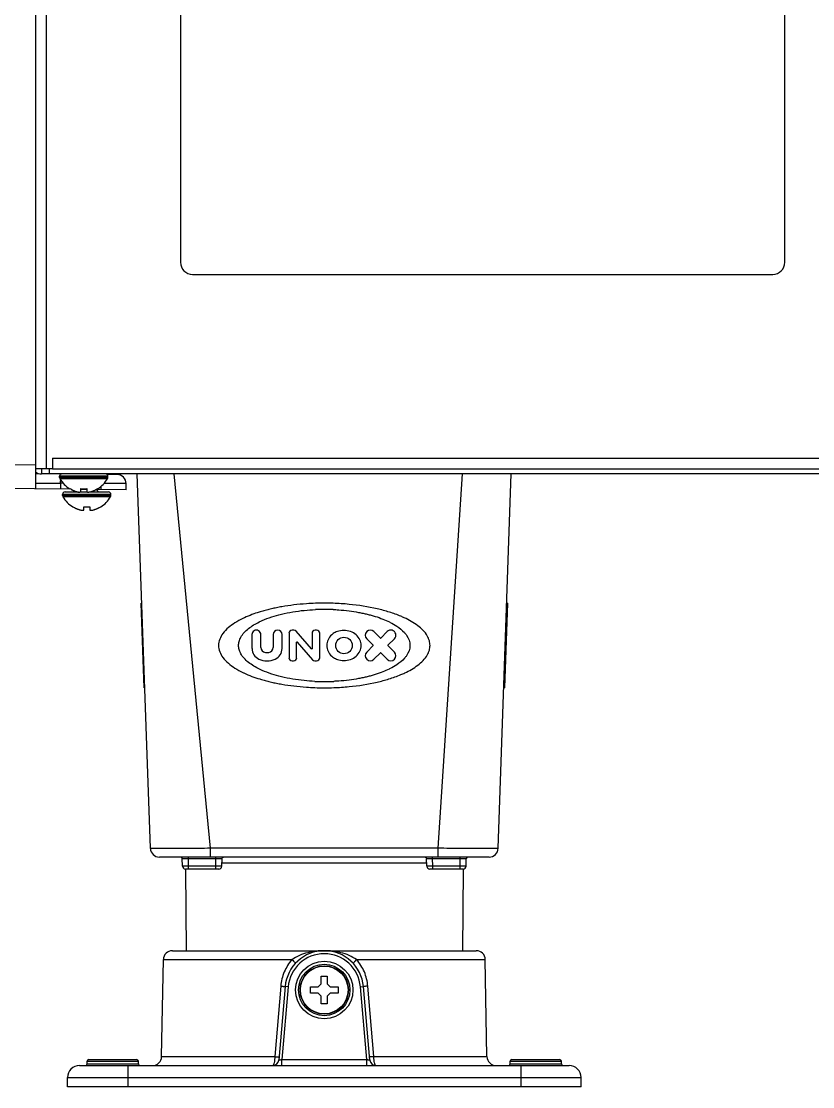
# Model space of a CAD drawing. Header units: millimetres. Extents: x -1686 to 4120, y -1850 to 2563.
# Drawn here: x -1561.6 to -1430.6, y -228.8 to -52.5 of the extents above; entities that cross this region are included whole.
import ezdxf

# ---------------------------------------------------------------- set-up
doc = ezdxf.new("R2010")
doc.units = ezdxf.units.MM
doc.header["$LTSCALE"] = 65.395
doc.layers.get('0').update_dxf_attribs({"linetype": 'CONTINUOUS'})
doc.layers.add('ASSI', color=7, linetype='CONTINUOUS')
doc.layers.add('GEOM', color=7, linetype='CONTINUOUS')

msp = doc.modelspace()

# ---------------------------------------------------------------- linework, layer by layer
at = {"linetype": 'Continuous'}
for p, q in [((-1557.46, 672.93), (-1557.46, -126.57)), ((-1556.46, -124.77), (-798.06, -124.77)), ((-1556.46, -124.77), (-1556.46, -126.57)), ((-1556.46, -126.57), (-1559.26, -126.57)), ((-1556.11, -126.57), (-798.4, -126.57)), ((-1553.56, -129.85), (-1553.56, -129.81)), ((-1551.76, -130.37), (-1551.76, -129.81)), ((-1550.76, -129.81), (-1550.76, -130.37)), ((-1548.96, -129.81), (-1548.96, -129.85)), ((-1553.06, -132.85), (-1553.06, -132.81)), ((-1551.26, -133.37), (-1551.26, -132.81)), ((-1550.26, -132.81), (-1550.26, -133.37)), ((-1548.46, -132.81), (-1548.46, -132.85)), ((-1511.96, -210.47), (-1510.96, -210.47)), ((-1511.96, -211.77), (-1511.96, -210.47)), ((-1510.96, -210.47), (-1510.96, -211.77)), ((-1513.76, -212.27), (-1512.46, -212.27)), ((-1513.76, -213.27), (-1513.76, -212.27)), ((-1512.46, -213.27), (-1513.76, -213.27)), ((-1512.46, -212.27), (-1511.96, -211.77)), ((-1511.96, -213.77), (-1512.46, -213.27)), ((-1510.96, -211.77), (-1510.46, -212.27)), ((-1510.46, -213.27), (-1510.96, -213.77)), ((-1510.46, -212.27), (-1509.16, -212.27)), ((-1509.16, -213.27), (-1510.46, -213.27)), ((-1509.16, -212.27), (-1509.16, -213.27)), ((-1511.96, -215.07), (-1511.96, -213.77)), ((-1510.96, -213.77), (-1510.96, -215.07)), ((-1510.96, -215.07), (-1511.96, -215.07))]:
    msp.add_line(p, q, dxfattribs=at)
for centre, radius, start, end in [((-1556.11, -123.83), 2.74, 262.7051, 269.9741), ((-1551.07, -125.76), 4.75, 238.4659, 241.0313), ((-1551.07, -125.77), 4.75, 241.0316, 241.9926), ((-1551.07, -125.77), 4.75, 241.9926, 243.3187), ((-1551.08, -125.77), 4.74, 243.3188, 244.4598), ((-1551.08, -125.77), 4.74, 244.4598, 245.4278), ((-1551.08, -125.78), 4.73, 245.4278, 246.6825), ((-1551.08, -125.78), 4.73, 246.6826, 247.4526), ((-1551.08, -125.79), 4.72, 247.4524, 248.9975), ((-1551.09, -125.8), 4.72, 248.9977, 249.4819), ((-1551.09, -125.81), 4.7, 249.4813, 251.5344), ((-1551.1, -125.83), 4.68, 251.535, 252.6227), ((-1551.1, -125.84), 4.67, 252.6228, 253.6051), ((-1551.11, -125.87), 4.64, 253.6036, 255.6824), ((-1552, -128.38), 2.01, 262.7256, 264.8598), ((-1552.01, -128.4), 1.98, 264.8627, 265.7144), ((-1552.01, -128.41), 1.97, 265.714, 266.9766), ((-1552.01, -128.42), 1.96, 266.9771, 268.0037), ((-1552.01, -128.43), 1.95, 268.0037, 269.0738), ((-1552.01, -128.43), 1.95, 269.0741, 270.1995), ((-1552.01, -128.43), 1.95, 270.1995, 271.1541), ((-1552.01, -128.43), 1.95, 271.1545, 272.3767), ((-1552.01, -128.42), 1.96, 272.3765, 273.2159), ((-1552.01, -128.41), 1.97, 273.2167, 274.6016), ((-1552.01, -128.4), 1.98, 274.6009, 275.2558), ((-1552.01, -128.37), 2.01, 275.2585, 277.2741), ((-1551.26, -126.06), 3.79, 262.4013, 269.9911), ((-1551.26, -126.06), 3.79, 270.0089, 277.5987), ((-1550.5, -128.37), 2.01, 262.7259, 264.7415), ((-1550.51, -128.4), 1.98, 264.7442, 265.3991), ((-1550.51, -128.41), 1.97, 265.3984, 266.7833), ((-1550.51, -128.42), 1.96, 266.7841, 267.6235), ((-1550.51, -128.43), 1.96, 267.6234, 268.8455), ((-1550.51, -128.43), 1.95, 268.8459, 270.9258), ((-1550.51, -128.43), 1.95, 270.9261, 271.9964), ((-1550.51, -128.42), 1.96, 271.9964, 273.0228), ((-1550.51, -128.41), 1.97, 273.0233, 274.286), ((-1550.51, -128.4), 1.98, 274.2856, 275.1372), ((-1550.51, -128.38), 2.01, 275.1401, 277.2744), ((-1551.4, -125.87), 4.64, 284.3176, 286.3964), ((-1551.41, -125.84), 4.67, 286.3949, 287.3772), ((-1551.42, -125.83), 4.68, 287.3773, 288.465), ((-1551.42, -125.81), 4.7, 288.4656, 290.5187), ((-1551.43, -125.8), 4.72, 290.5181, 291.0023), ((-1551.43, -125.79), 4.72, 291.0025, 292.5476), ((-1551.43, -125.78), 4.73, 292.5474, 293.3174), ((-1551.43, -125.78), 4.73, 293.3175, 294.5722), ((-1551.44, -125.77), 4.74, 294.5722, 295.5402), ((-1551.44, -125.77), 4.74, 295.5402, 296.6812), ((-1551.44, -125.77), 4.75, 296.6813, 298.0074), ((-1551.44, -125.77), 4.75, 298.0074, 298.9684), ((-1551.44, -125.76), 4.75, 298.9687, 301.5341), ((-1550.57, -128.76), 4.75, 238.4659, 241.0313), ((-1550.57, -128.77), 4.75, 241.0316, 241.9926), ((-1550.57, -128.77), 4.75, 241.9926, 243.3187), ((-1550.58, -128.77), 4.74, 243.3188, 244.4598), ((-1550.58, -128.77), 4.74, 244.4598, 245.4278), ((-1550.58, -128.78), 4.73, 245.4278, 246.6825), ((-1550.58, -128.78), 4.73, 246.6826, 247.4526), ((-1550.58, -128.79), 4.72, 247.4524, 248.9975), ((-1550.59, -128.8), 4.72, 248.9977, 249.4819), ((-1550.59, -128.81), 4.7, 249.4813, 251.5344), ((-1550.6, -128.83), 4.68, 251.535, 252.6227), ((-1550.6, -128.84), 4.67, 252.6228, 253.6051), ((-1550.61, -128.87), 4.64, 253.6036, 255.6824), ((-1551.5, -131.38), 2.01, 262.7256, 264.8598), ((-1551.51, -131.4), 1.98, 264.8627, 265.7144), ((-1551.51, -131.41), 1.97, 265.714, 266.9766), ((-1551.51, -131.42), 1.96, 266.9771, 268.0037), ((-1551.51, -131.43), 1.95, 268.0037, 269.0738), ((-1551.51, -131.43), 1.95, 269.0741, 270.1995), ((-1551.51, -131.43), 1.95, 270.1995, 271.1541), ((-1551.51, -131.43), 1.95, 271.1545, 272.3767), ((-1551.51, -131.42), 1.96, 272.3765, 273.2159), ((-1551.51, -131.41), 1.97, 273.2167, 274.6016), ((-1551.51, -131.4), 1.98, 274.6009, 275.2558), ((-1551.51, -131.37), 2.01, 275.2585, 277.2741), ((-1550.76, -129.06), 3.79, 262.4013, 269.9911), ((-1550.76, -129.06), 3.79, 270.0089, 277.5987), ((-1550, -131.37), 2.01, 262.7259, 264.7415), ((-1550.01, -131.4), 1.98, 264.7442, 265.3991), ((-1550.01, -131.41), 1.97, 265.3984, 266.7833), ((-1550.01, -131.42), 1.96, 266.7841, 267.6235), ((-1550.01, -131.43), 1.96, 267.6234, 268.8455), ((-1550.01, -131.43), 1.95, 268.8459, 270.9258), ((-1550.01, -131.43), 1.95, 270.9261, 271.9964), ((-1550.01, -131.42), 1.96, 271.9964, 273.0228), ((-1550.01, -131.41), 1.97, 273.0233, 274.286), ((-1550.01, -131.4), 1.98, 274.2856, 275.1372), ((-1550.01, -131.38), 2.01, 275.1401, 277.2744), ((-1550.9, -128.87), 4.64, 284.3176, 286.3964), ((-1550.91, -128.84), 4.67, 286.3949, 287.3772), ((-1550.92, -128.83), 4.68, 287.3773, 288.465), ((-1550.92, -128.81), 4.7, 288.4656, 290.5187), ((-1550.93, -128.8), 4.72, 290.5181, 291.0023), ((-1550.93, -128.79), 4.72, 291.0025, 292.5476), ((-1550.93, -128.78), 4.73, 292.5474, 293.3174), ((-1550.93, -128.78), 4.73, 293.3175, 294.5722), ((-1550.94, -128.77), 4.74, 294.5722, 295.5402), ((-1550.94, -128.77), 4.74, 295.5402, 296.6812), ((-1550.94, -128.77), 4.75, 296.6813, 298.0074), ((-1550.94, -128.77), 4.75, 298.0074, 298.9684), ((-1550.94, -128.76), 4.75, 298.9687, 301.5341)]:
    msp.add_arc(centre, radius, start, end, dxfattribs=at)
at = {"layer": 'ASSI', "linetype": 'Continuous'}
for p, q in [((-1547.26, -127.77), (-1555.26, -127.77)), ((-1555.26, -127.97), (-1555.26, -127.77)), ((-1547.26, -127.97), (-1555.26, -127.97)), ((-1547.31, -128.17), (-1555.2, -128.17)), ((-1547.26, -127.97), (-1547.26, -127.77)), ((-1554.36, -130.37), (-1552.26, -130.37)), ((-1551.76, -130.37), (-1550.76, -130.37)), ((-1550.26, -130.37), (-1547.16, -130.37)), ((-1546.76, -130.77), (-1554.76, -130.77)), ((-1554.76, -130.97), (-1554.76, -130.77)), ((-1546.76, -130.97), (-1554.76, -130.97)), ((-1546.81, -131.17), (-1554.7, -131.17)), ((-1546.76, -130.97), (-1546.76, -130.77))]:
    msp.add_line(p, q, dxfattribs=at)
for radius in [4, 3.95]:
    msp.add_circle((-1511.46, -212.77), radius, dxfattribs=at)
for centre, radius, start, end in [((-1554.86, -127.77), 0.4, 90, 180), ((-1554.86, -127.97), 0.4, 180, 210.3012), ((-1551.06, -125.75), 4.8, 210.3012, 238.5421), ((-1551.46, -125.75), 4.8, 301.4579, 329.6988), ((-1547.66, -127.77), 0.4, 0, 90), ((-1547.66, -127.97), 0.4, 329.6988, 360), ((-1554.36, -130.77), 0.4, 90, 180), ((-1547.16, -130.77), 0.4, 0, 90), ((-1554.36, -130.97), 0.4, 180, 210.3012), ((-1550.56, -128.75), 4.8, 210.3012, 238.5421), ((-1550.96, -128.75), 4.8, 301.4579, 329.6988), ((-1547.16, -130.97), 0.4, 329.6988, 360)]:
    msp.add_arc(centre, radius, start, end, dxfattribs=at)
at = {"layer": 'GEOM', "linetype": 'Continuous'}
for p, q in [((-1535.26, -36.37), (-1535.26, -92.37)), ((-1435.26, -92.37), (-1435.26, -36.37)), ((-1559.26, -49.87), (-1559.26, -129.87)), ((-1533.26, -94.37), (-1437.26, -94.37)), ((-1615.28, -125.38), (-1559.26, -125.87)), ((-1558.26, -126.57), (-1558.26, -127.37)), ((-1556.99, -126.57), (-1556.99, -127.37)), ((-1556.46, -126.57), (-1556.11, -126.57)), ((-1555.02, -127.41), (-1559.26, -127.37)), ((-798.06, -127.37), (-1558.26, -127.37)), ((-1545.74, -127.49), (-1547.39, -127.47)), ((-1540.24, -189.32), (-1542.4, -127.37)), ((-1530.31, -189.32), (-1536.29, -127.37)), ((-1492.64, -189.32), (-1488.57, -127.37)), ((-1482.68, -189.32), (-1480.51, -127.37)), ((-1553.37, -129.92), (-1644.23, -129.13)), ((-1559.26, -128.9), (-1555.13, -128.9)), ((-1554.67, -128.91), (-1555.13, -128.9)), ((-1555.13, -128.9), (-1555.13, -129.91)), ((-1551.75, -129.93), (-1550.76, -129.94)), ((-1544.26, -130), (-1549.21, -129.96)), ((-1548.39, -129.96), (-1548.39, -129.42)), ((-1547.31, -128.97), (-1547.89, -128.96)), ((-1544.26, -128.99), (-1547.31, -128.97)), ((-1544.26, -130), (-1544.26, -128.99)), ((-1541.65, -148.77), (-1541.75, -148.77)), ((-1541.27, -162.77), (-1541.75, -148.77)), ((-1481.16, -148.77), (-1481.65, -162.77)), ((-1481.16, -148.77), (-1481.26, -148.77)), ((-1516.49, -153.23), (-1516.79, -153.23)), ((-1512.73, -153.23), (-1512.98, -153.23)), ((-1523.43, -153.97), (-1523.43, -156.28)), ((-1521.95, -156.09), (-1521.95, -153.97)), ((-1519.92, -153.97), (-1519.92, -156.09)), ((-1518.44, -156.28), (-1518.44, -153.97)), ((-1517.29, -153.74), (-1517.29, -157.8)), ((-1513.56, -156.34), (-1516.11, -153.41)), ((-1513.49, -153.74), (-1513.49, -156.31)), ((-1512.22, -157.8), (-1512.22, -153.74)), ((-1504.44, -154.68), (-1503.38, -155.74)), ((-1502.18, -154.54), (-1503.25, -153.48)), ((-1501.06, -153.48), (-1502.12, -154.54)), ((-1500.93, -155.74), (-1499.86, -154.68)), ((-1541.41, -155.77), (-1541.51, -155.77)), ((-1516.03, -157.8), (-1516.03, -155.23)), ((-1515.95, -155.2), (-1513.4, -158.13)), ((-1503.38, -155.8), (-1504.44, -156.86)), ((-1499.86, -156.86), (-1500.93, -155.8)), ((-1481.5, -155.77), (-1481.4, -155.77)), ((-1516.79, -158.31), (-1516.53, -158.31)), ((-1513.02, -158.31), (-1512.73, -158.31)), ((-1503.25, -158.06), (-1502.18, -157)), ((-1502.12, -157), (-1501.06, -158.06)), ((-1541.27, -162.77), (-1541.17, -162.77)), ((-1481.75, -162.77), (-1481.65, -162.77)), ((-1492.64, -189.32), (-1530.31, -189.32)), ((-1530.31, -190.77), (-1530.31, -189.32)), ((-1492.64, -190.77), (-1492.64, -189.32)), ((-1484.18, -190.77), (-1538.74, -190.77)), ((-1534.93, -192.28), (-1534.95, -191.01)), ((-1533.95, -191.01), (-1533.95, -190.77)), ((-1533.95, -191.01), (-1529.38, -191.01)), ((-1533.93, -192.28), (-1533.95, -191.01)), ((-1529.43, -192.28), (-1529.38, -191.01)), ((-1529.38, -191.01), (-1529.38, -190.77)), ((-1528.43, -192.29), (-1528.38, -191.01)), ((-1494.5, -191.76), (-1528.41, -191.76)), ((-1494.48, -192.29), (-1494.53, -191.01)), ((-1493.53, -191.01), (-1493.53, -190.77)), ((-1493.53, -191.01), (-1488.96, -191.01)), ((-1493.48, -192.28), (-1493.53, -191.01)), ((-1488.98, -192.28), (-1488.96, -191.01)), ((-1488.96, -191.01), (-1488.96, -190.77)), ((-1487.98, -192.28), (-1487.96, -191.01)), ((-1534.44, -192.77), (-1534.32, -206.27)), ((-1528.93, -192.77), (-1534.43, -192.77)), ((-1529.43, -192.28), (-1533.93, -192.28)), ((-1533.93, -192.77), (-1533.93, -192.28)), ((-1529.43, -192.77), (-1529.43, -192.28)), ((-1488.48, -192.77), (-1493.98, -192.77)), ((-1488.98, -192.28), (-1493.48, -192.28)), ((-1493.48, -192.77), (-1493.48, -192.28)), ((-1488.98, -192.77), (-1488.98, -192.28)), ((-1488.47, -192.77), (-1488.59, -206.27)), ((-1538.37, -223.8), (-1538.09, -207.74)), ((-1538.09, -207.74), (-1516.81, -207.74)), ((-1536.59, -206.27), (-1486.32, -206.27)), ((-1506.11, -207.74), (-1484.82, -207.74)), ((-1484.54, -223.8), (-1484.82, -207.74)), ((-1518.66, -212.13), (-1519.64, -223.8)), ((-1517.93, -212.2), (-1519, -224.36)), ((-1517.43, -212.25), (-1518.49, -224.27)), ((-1517.43, -212.25), (-1517.93, -212.2)), ((-1505.48, -212.25), (-1504.98, -212.2)), ((-1504.43, -224.27), (-1505.48, -212.25)), ((-1503.92, -224.36), (-1504.98, -212.2)), ((-1503.27, -223.8), (-1504.26, -212.13)), ((-1538.37, -223.8), (-1519.64, -223.8)), ((-1503.27, -223.8), (-1484.54, -223.8)), ((-1551.96, -225.27), (-1470.96, -225.27)), ((-1550.71, -224.57), (-1542.21, -224.57)), ((-1550.71, -224.97), (-1550.71, -224.57)), ((-1550.71, -224.97), (-1542.21, -224.97)), ((-1550.41, -224.27), (-1542.51, -224.27)), ((-1543.96, -225.27), (-1543.96, -228.77)), ((-1542.21, -224.97), (-1542.21, -224.57)), ((-1518.49, -224.27), (-1504.43, -224.27)), ((-1518.49, -225.27), (-1518.49, -224.27)), ((-1504.43, -225.27), (-1504.43, -224.27)), ((-1480.71, -224.57), (-1472.21, -224.57)), ((-1480.71, -224.97), (-1480.71, -224.57)), ((-1480.71, -224.97), (-1472.21, -224.97)), ((-1480.41, -224.27), (-1472.51, -224.27)), ((-1478.96, -225.27), (-1478.96, -228.77)), ((-1472.21, -224.97), (-1472.21, -224.57)), ((-1553.96, -228.77), (-1553.96, -227.27)), ((-1543.96, -227.23), (-1478.96, -227.23)), ((-1468.96, -228.77), (-1468.96, -227.27)), ((-1468.96, -228.77), (-1553.96, -228.77))]:
    msp.add_line(p, q, dxfattribs=at)
for points in [[(-1528.38, -191.01), (-1528.37, -190.95), (-1528.32, -190.86), (-1528.24, -190.79), (-1528.13, -190.77)], [(-1494.78, -190.77), (-1494.68, -190.79), (-1494.59, -190.86), (-1494.54, -190.95), (-1494.53, -191.01)]]:
    msp.add_lwpolyline(points, dxfattribs=at)
for centre, radius in [((-1508.2, -155.77), 1.37), ((-1511.46, -212.77), 4.75), ((-1511.46, -212.77), 4.25)]:
    msp.add_circle(centre, radius, dxfattribs=at)
for centre, radius, start, end in [((-1533.26, -92.37), 2, 180, 270), ((-1437.26, -92.37), 2, 270, 360), ((-1558.26, -125.57), 1.8, 236.2028, 270), ((-1545.76, -128.99), 1.5, 0, 89.5), ((-1552.96, -129.77), 0.6, 270, 304.4537), ((-1548.56, -129.77), 0.6, 198.4684, 270), ((-1511.46, -183.37), 33.58, 87.5041, 92.4884), ((-1511.45, -192.55), 43.78, 88.1051, 91.9045), ((-1522.69, -153.97), 0.74, 0, 180.0001), ((-1519.18, -153.97), 0.74, 0, 180), ((-1516.79, -153.74), 0.508, 90, 180), ((-1516.49, -153.74), 0.508, 41, 90), ((-1512.98, -153.74), 0.508, 90, 180), ((-1512.73, -153.74), 0.508, 0, 90), ((-1503.84, -154.08), 0.846, 45, 225), ((-1500.46, -154.08), 0.846, 315, 135.0003), ((-1502.15, -154.51), 0.0423, 225, 315), ((-1521.52, -156.28), 1.9, 180, 246.4218), ((-1521.1, -156.09), 0.846, 180, 262.3377), ((-1520.76, -156.09), 0.846, 277.6627, 360), ((-1520.34, -156.28), 1.9, 293.5782, 360), ((-1515.98, -155.23), 0.0423, 41, 180), ((-1513.53, -156.31), 0.0423, 220.9989, 360), ((-1503.84, -157.46), 0.846, 135, 315), ((-1503.41, -155.77), 0.0423, 315, 44.9987), ((-1500.46, -157.46), 0.846, 225.0006, 45), ((-1500.9, -155.77), 0.0423, 135, 224.9987), ((-1520.93, -154.92), 3.38, 246.4218, 293.5782), ((-1520.93, -154.84), 2.11, 262.3377, 277.6624), ((-1516.79, -157.8), 0.508, 180.0003, 270), ((-1516.53, -157.8), 0.508, 270, 360), ((-1513.02, -157.8), 0.508, 221, 270), ((-1512.73, -157.8), 0.508, 270, 0.0001), ((-1502.15, -157.03), 0.0423, 45, 135), ((-1511.46, -128.18), 33.57, 267.3327, 272.6739), ((-1511.45, -119.01), 43.76, 267.9356, 272.0555), ((-1538.74, -189.27), 1.5, 182, 269.9994), ((-1484.18, -189.27), 1.5, 270, 358), ((-1535.45, -191.77), 1, 62.1385, 90), ((-1535.2, -191.02), 0.25, 1.0003, 90.0181), ((-1487.71, -191.02), 0.25, 89.9879, 178.9997), ((-1487.47, -191.77), 1, 90, 117.8615), ((-1534.43, -192.27), 0.5, 181, 269.998), ((-1528.93, -192.27), 0.5, 270, 357.587), ((-1493.98, -192.27), 0.5, 182.4136, 270), ((-1488.48, -192.27), 0.5, 270.0028, 359), ((-1536.59, -207.77), 1.5, 90, 179), ((-1511.46, -212.77), 6.5, 5, 175), ((-1511.46, -212.77), 6, 5, 175), ((-1486.32, -207.77), 1.5, 1, 90), ((-1539.87, -223.77), 1.5, 270, 359), ((-1483.04, -223.77), 1.5, 181, 270), ((-1551.96, -227.27), 2, 90.0002, 180), ((-1551.01, -224.97), 0.3, 270, 360), ((-1550.41, -224.57), 0.3, 90, 180), ((-1542.51, -224.57), 0.3, 0, 90), ((-1541.91, -224.97), 0.3, 180, 270), ((-1519.99, -224.27), 1, 269.9995, 355), ((-1502.92, -224.27), 1, 185, 270), ((-1481.01, -224.97), 0.3, 270, 360), ((-1480.41, -224.57), 0.3, 90, 180), ((-1472.51, -224.57), 0.3, 0, 90), ((-1471.91, -224.97), 0.3, 180, 270), ((-1470.96, -227.27), 2, 0, 90)]:
    msp.add_arc(centre, radius, start, end, dxfattribs=at)
msp.add_open_spline([(-1555.13, -128.9), (-1555.13, -128.72), (-1555.12, -128.53), (-1555.08, -128.34)], degree=3, dxfattribs=at)
for points, knots in [([(-1512.91, -148.79), (-1513.41, -148.81), (-1514.61, -148.87), (-1516.47, -149.04), (-1518.12, -149.29), (-1519.35, -149.52), (-1520.2, -149.7), (-1521.03, -149.9), (-1521.71, -150.09), (-1522.11, -150.22), (-1522.24, -150.26)], [0, 0, 0, 0, 0.157659, 0.382572, 0.58963, 0.685921, 0.777243, 0.866283, 0.955457, 1, 1, 1, 1]), ([(-1522.23, -151.88), (-1522.07, -151.8), (-1520.88, -151.25), (-1518.42, -150.47), (-1515.43, -149.98), (-1513.54, -149.85), (-1512.92, -149.82)], [0, 0, 0, 0, 0.057408, 0.407118, 0.80488, 1, 1, 1, 1]), ([(-1500.67, -150.26), (-1501.34, -150.05), (-1503.54, -149.46), (-1506.67, -148.98), (-1509.12, -148.82), (-1510.01, -148.79)], [0, 0, 0, 0, 0.222615, 0.719095, 1, 1, 1, 1]), ([(-1510, -149.82), (-1509.69, -149.83), (-1508.8, -149.88), (-1507.4, -150.02), (-1506.06, -150.23), (-1505.06, -150.43), (-1504.37, -150.58), (-1503.7, -150.76), (-1502.83, -151.01), (-1501.81, -151.37), (-1501.03, -151.71), (-1500.68, -151.88)], [0, 0, 0, 0, 0.096488, 0.276509, 0.442355, 0.519536, 0.592779, 0.664239, 0.735865, 0.878106, 1, 1, 1, 1]), ([(-1524.68, -151.18), (-1524.76, -151.22), (-1525.3, -151.48), (-1526.6, -152.19), (-1528.28, -153.5), (-1528.96, -155.07), (-1528.96, -155.77)], [0, 0, 0, 0, 0.04125, 0.275012, 0.678544, 1, 1, 1, 1]), ([(-1522.24, -150.26), (-1522.64, -150.38), (-1523.47, -150.66), (-1524.27, -150.99), (-1524.68, -151.18)], [0, 0, 0, 0, 0.48085, 1, 1, 1, 1]), ([(-1498.23, -151.18), (-1498.41, -151.1), (-1499.21, -150.75), (-1500.03, -150.46), (-1500.67, -150.26)], [0, 0, 0, 0, 0.227638, 1, 1, 1, 1]), ([(-1493.96, -155.77), (-1493.96, -155.51), (-1494.04, -154.95), (-1494.58, -153.73), (-1496.01, -152.35), (-1497.44, -151.55), (-1498.23, -151.18)], [0, 0, 0, 0, 0.1198, 0.254861, 0.60223, 1, 1, 1, 1]), ([(-1524.7, -153.63), (-1524.49, -153.4), (-1523.73, -152.7), (-1522.86, -152.18), (-1522.23, -151.88)], [0, 0, 0, 0, 0.313765, 1, 1, 1, 1]), ([(-1505.35, -155.77), (-1505.35, -155.44), (-1505.5, -154.77), (-1506.15, -153.94), (-1507.1, -153.4), (-1508.2, -153.21), (-1509.2, -153.38), (-1509.76, -153.66), (-1509.97, -153.81)], [0, 0, 0, 0, 0.162094, 0.330751, 0.508275, 0.691811, 0.875347, 1, 1, 1, 1]), ([(-1500.68, -151.88), (-1500.64, -151.9), (-1500.22, -152.11), (-1499.34, -152.62), (-1498.57, -153.22), (-1498.21, -153.63)], [0, 0, 0, 0, 0.051563, 0.465079, 1, 1, 1, 1]), ([(-1525.64, -155.77), (-1525.64, -155.54), (-1525.57, -155.07), (-1525.26, -154.33), (-1524.92, -153.87), (-1524.7, -153.63)], [0, 0, 0, 0, 0.282762, 0.599317, 1, 1, 1, 1]), ([(-1509.97, -153.81), (-1510.05, -153.87), (-1510.41, -154.14), (-1510.9, -154.77), (-1511.06, -155.44), (-1511.06, -155.77)], [0, 0, 0, 0, 0.13782, 0.577461, 1, 1, 1, 1]), ([(-1498.21, -153.63), (-1498.08, -153.77), (-1497.59, -154.39), (-1497.28, -155.17), (-1497.28, -155.77)], [0, 0, 0, 0, 0.241033, 1, 1, 1, 1]), ([(-1528.96, -155.77), (-1528.96, -156.47), (-1528.28, -158.04), (-1526.6, -159.35), (-1525.33, -160.05), (-1524.82, -160.29), (-1524.76, -160.32)], [0, 0, 0, 0, 0.325823, 0.734844, 0.971786, 1, 1, 1, 1]), ([(-1524.74, -157.86), (-1524.94, -157.64), (-1525.27, -157.19), (-1525.57, -156.47), (-1525.64, -155.99), (-1525.64, -155.77)], [0, 0, 0, 0, 0.386646, 0.710619, 1, 1, 1, 1]), ([(-1511.06, -155.77), (-1511.06, -156.1), (-1510.9, -156.77), (-1510.4, -157.41), (-1510.03, -157.69), (-1509.93, -157.75)], [0, 0, 0, 0, 0.414827, 0.846454, 1, 1, 1, 1]), ([(-1509.93, -157.75), (-1509.73, -157.89), (-1509.18, -158.16), (-1508.2, -158.33), (-1507.1, -158.14), (-1506.15, -157.6), (-1505.5, -156.77), (-1505.35, -156.1), (-1505.35, -155.77)], [0, 0, 0, 0, 0.11837, 0.303224, 0.488077, 0.666875, 0.836743, 1, 1, 1, 1]), ([(-1497.28, -155.77), (-1497.28, -156.36), (-1497.58, -157.13), (-1498.06, -157.74), (-1498.17, -157.87)], [0, 0, 0, 0, 0.777282, 1, 1, 1, 1]), ([(-1498.15, -160.32), (-1497.39, -159.96), (-1495.99, -159.17), (-1494.58, -157.81), (-1494.04, -156.59), (-1493.96, -156.03), (-1493.96, -155.77)], [0, 0, 0, 0, 0.38951, 0.741645, 0.87856, 1, 1, 1, 1]), ([(-1522.16, -159.69), (-1522.81, -159.38), (-1523.73, -158.84), (-1524.52, -158.12), (-1524.74, -157.86)], [0, 0, 0, 0, 0.682017, 1, 1, 1, 1]), ([(-1498.17, -157.87), (-1498.54, -158.29), (-1499.32, -158.91), (-1500.24, -159.44), (-1500.68, -159.66), (-1500.75, -159.69)], [0, 0, 0, 0, 0.530253, 0.926618, 1, 1, 1, 1]), ([(-1524.76, -160.32), (-1524.33, -160.52), (-1523.46, -160.88), (-1522.58, -161.18), (-1522.15, -161.31)], [0, 0, 0, 0, 0.515491, 1, 1, 1, 1]), ([(-1513.02, -161.71), (-1513.61, -161.69), (-1515.47, -161.55), (-1518.42, -161.07), (-1520.86, -160.3), (-1522.02, -159.76), (-1522.16, -159.69)], [0, 0, 0, 0, 0.187834, 0.593214, 0.949621, 1, 1, 1, 1]), ([(-1500.75, -159.69), (-1501.08, -159.85), (-1501.83, -160.18), (-1502.83, -160.52), (-1503.7, -160.78), (-1504.37, -160.95), (-1505.06, -161.11), (-1506.06, -161.31), (-1507.4, -161.52), (-1508.77, -161.65), (-1509.62, -161.7), (-1509.89, -161.71)], [0, 0, 0, 0, 0.116158, 0.261112, 0.334104, 0.406927, 0.481566, 0.560219, 0.729227, 0.912681, 1, 1, 1, 1]), ([(-1500.77, -161.31), (-1500.09, -161.1), (-1499.21, -160.79), (-1498.36, -160.41), (-1498.15, -160.32)], [0, 0, 0, 0, 0.755976, 1, 1, 1, 1]), ([(-1522.15, -161.31), (-1522.05, -161.34), (-1521.67, -161.45), (-1521.03, -161.63), (-1520.2, -161.84), (-1519.35, -162.02), (-1518.12, -162.25), (-1516.47, -162.49), (-1514.65, -162.66), (-1513.49, -162.72), (-1513.03, -162.74)], [0, 0, 0, 0, 0.034698, 0.126018, 0.217202, 0.310723, 0.409331, 0.621374, 0.851702, 1, 1, 1, 1]), ([(-1509.88, -162.74), (-1509.04, -162.71), (-1506.63, -162.55), (-1503.57, -162.08), (-1501.41, -161.51), (-1500.77, -161.31)], [0, 0, 0, 0, 0.274518, 0.782934, 1, 1, 1, 1]), ([(-1530.31, -189.32), (-1530.96, -189.33), (-1532.22, -189.35), (-1534.06, -189.37), (-1535.52, -189.38), (-1536.59, -189.38), (-1537.31, -189.38), (-1537.96, -189.38), (-1538.54, -189.38), (-1539.04, -189.37), (-1539.45, -189.37), (-1539.75, -189.36), (-1539.93, -189.35), (-1540.04, -189.35), (-1540.12, -189.34), (-1540.18, -189.34), (-1540.21, -189.33), (-1540.24, -189.33), (-1540.24, -189.32)], [0, 0, 0, 0, 0.195063, 0.382654, 0.555578, 0.634412, 0.707121, 0.773005, 0.831421, 0.881814, 0.923704, 0.9567, 0.969766, 0.980506, 0.988896, 0.994923, 0.998594, 1, 1, 1, 1]), ([(-1482.68, -189.32), (-1482.68, -189.33), (-1482.7, -189.33), (-1482.73, -189.33), (-1482.79, -189.34), (-1482.88, -189.34), (-1482.98, -189.34), (-1483.17, -189.35), (-1483.46, -189.35), (-1483.88, -189.36), (-1484.38, -189.36), (-1484.96, -189.36), (-1485.62, -189.36), (-1486.34, -189.36), (-1487.41, -189.36), (-1488.87, -189.35), (-1490.72, -189.34), (-1491.99, -189.33), (-1492.64, -189.32)], [0, 0, 0, 0, 0.001308, 0.004952, 0.010972, 0.019365, 0.030117, 0.043199, 0.076234, 0.118163, 0.168589, 0.227028, 0.292922, 0.365629, 0.444454, 0.617351, 0.804928, 1, 1, 1, 1]), ([(-1534.95, -191.01), (-1534.95, -191.01), (-1534.94, -191.02), (-1534.93, -191.01), (-1534.91, -191.01), (-1534.87, -191.01), (-1534.83, -191.01), (-1534.76, -191.01), (-1534.65, -191.01), (-1534.5, -191.01), (-1534.27, -191.01), (-1534.08, -191.01), (-1533.95, -191.01)], [0, 0, 0, 0, 0.004834, 0.019234, 0.043054, 0.076118, 0.118077, 0.168505, 0.292893, 0.444393, 0.617261, 1, 1, 1, 1]), ([(-1529.38, -191.01), (-1529.25, -191.01), (-1529.07, -191.01), (-1528.83, -191.01), (-1528.68, -191.01), (-1528.57, -191.01), (-1528.5, -191.01), (-1528.46, -191.01), (-1528.43, -191.01), (-1528.4, -191.01), (-1528.39, -191.01), (-1528.38, -191.01), (-1528.38, -191.01)], [0, 0, 0, 0, 0.382597, 0.55545, 0.707009, 0.831435, 0.881909, 0.923896, 0.956951, 0.980797, 0.995205, 1, 1, 1, 1]), ([(-1494.53, -191.01), (-1494.53, -191.01), (-1494.52, -191.01), (-1494.51, -191.01), (-1494.49, -191.01), (-1494.45, -191.01), (-1494.41, -191.01), (-1494.34, -191.01), (-1494.23, -191.01), (-1494.08, -191.01), (-1493.85, -191.01), (-1493.66, -191.01), (-1493.53, -191.01)], [0, 0, 0, 0, 0.004795, 0.019204, 0.043051, 0.076106, 0.118094, 0.16857, 0.292995, 0.444555, 0.617408, 1, 1, 1, 1]), ([(-1488.96, -191.01), (-1488.83, -191.01), (-1488.65, -191.01), (-1488.41, -191.01), (-1488.26, -191.01), (-1488.15, -191.01), (-1488.08, -191.01), (-1488.04, -191.01), (-1488.01, -191.01), (-1487.98, -191.01), (-1487.97, -191.02), (-1487.96, -191.01), (-1487.96, -191.01)], [0, 0, 0, 0, 0.382744, 0.55561, 0.707108, 0.831497, 0.881926, 0.923885, 0.956947, 0.980765, 0.995163, 1, 1, 1, 1]), ([(-1533.93, -192.28), (-1534.06, -192.28), (-1534.24, -192.28), (-1534.48, -192.28), (-1534.63, -192.28), (-1534.74, -192.28), (-1534.81, -192.28), (-1534.85, -192.28), (-1534.88, -192.28), (-1534.91, -192.28), (-1534.92, -192.28), (-1534.93, -192.28), (-1534.93, -192.28)], [0, 0, 0, 0, 0.382667, 0.555493, 0.706962, 0.83134, 0.881772, 0.92374, 0.956817, 0.980658, 0.995091, 1, 1, 1, 1]), ([(-1528.43, -192.29), (-1528.44, -192.29), (-1528.45, -192.29), (-1528.46, -192.29), (-1528.48, -192.29), (-1528.51, -192.29), (-1528.56, -192.29), (-1528.63, -192.29), (-1528.74, -192.29), (-1528.89, -192.29), (-1529.12, -192.28), (-1529.31, -192.28), (-1529.43, -192.28)], [0, 0, 0, 0, 0.004909, 0.019313, 0.043185, 0.076278, 0.118231, 0.168683, 0.293078, 0.444524, 0.617359, 1, 1, 1, 1]), ([(-1493.48, -192.28), (-1493.61, -192.28), (-1493.79, -192.28), (-1494.03, -192.29), (-1494.18, -192.29), (-1494.29, -192.29), (-1494.36, -192.29), (-1494.4, -192.29), (-1494.43, -192.29), (-1494.46, -192.29), (-1494.47, -192.29), (-1494.48, -192.29), (-1494.48, -192.29)], [0, 0, 0, 0, 0.382539, 0.555339, 0.706767, 0.831164, 0.881627, 0.923597, 0.956712, 0.980614, 0.995051, 1, 1, 1, 1]), ([(-1487.98, -192.28), (-1487.98, -192.28), (-1487.99, -192.28), (-1488, -192.28), (-1488.03, -192.28), (-1488.06, -192.28), (-1488.1, -192.28), (-1488.18, -192.28), (-1488.29, -192.28), (-1488.43, -192.28), (-1488.67, -192.28), (-1488.86, -192.28), (-1488.98, -192.28)], [0, 0, 0, 0, 0.004898, 0.019333, 0.043182, 0.076264, 0.118231, 0.168661, 0.293038, 0.444507, 0.617333, 1, 1, 1, 1]), ([(-1516.81, -207.74), (-1517.34, -208.35), (-1518.2, -209.74), (-1518.59, -211.33), (-1518.66, -212.13)], [0, 0, 0, 0, 0.498865, 1, 1, 1, 1]), ([(-1511.46, -206.27), (-1512.38, -206.27), (-1514.25, -206.47), (-1516.02, -207.21), (-1516.81, -207.74)], [0, 0, 0, 0, 0.492402, 1, 1, 1, 1]), ([(-1516.81, -207.74), (-1516.73, -207.82), (-1516.58, -207.96), (-1516.41, -208.15), (-1516.3, -208.29), (-1516.26, -208.36), (-1516.26, -208.39), (-1516.27, -208.4)], [0, 0, 0, 0, 0.384637, 0.700408, 0.910354, 0.969051, 1, 1, 1, 1]), ([(-1506.11, -207.74), (-1506.89, -207.21), (-1508.66, -206.47), (-1510.54, -206.27), (-1511.46, -206.27)], [0, 0, 0, 0, 0.50764, 1, 1, 1, 1]), ([(-1506.11, -207.74), (-1506.19, -207.82), (-1506.33, -207.96), (-1506.51, -208.15), (-1506.61, -208.29), (-1506.65, -208.36), (-1506.65, -208.39), (-1506.65, -208.4)], [0, 0, 0, 0, 0.384641, 0.700416, 0.910359, 0.969053, 1, 1, 1, 1]), ([(-1504.26, -212.13), (-1504.32, -211.33), (-1504.71, -209.74), (-1505.58, -208.35), (-1506.11, -207.74)], [0, 0, 0, 0, 0.501138, 1, 1, 1, 1]), ([(-1518.66, -212.13), (-1518.56, -212.14), (-1518.42, -212.15), (-1518.25, -212.17), (-1518.14, -212.18), (-1518.06, -212.19), (-1518, -212.19), (-1517.96, -212.2), (-1517.95, -212.2), (-1517.94, -212.2), (-1517.93, -212.2), (-1517.93, -212.2)], [0, 0, 0, 0, 0.401029, 0.573779, 0.721668, 0.840909, 0.928491, 0.959571, 0.981919, 0.995424, 1, 1, 1, 1]), ([(-1504.26, -212.13), (-1504.35, -212.14), (-1504.49, -212.15), (-1504.67, -212.17), (-1504.77, -212.18), (-1504.86, -212.19), (-1504.92, -212.19), (-1504.95, -212.2), (-1504.97, -212.2), (-1504.97, -212.2), (-1504.98, -212.2), (-1504.98, -212.2)], [0, 0, 0, 0, 0.401022, 0.573772, 0.72166, 0.840902, 0.928486, 0.959567, 0.981916, 0.995423, 1, 1, 1, 1]), ([(-1519.64, -223.8), (-1519.65, -223.98), (-1519.68, -224.34), (-1519.74, -224.75), (-1519.81, -225.01), (-1519.87, -225.15), (-1519.92, -225.24), (-1519.97, -225.27), (-1519.99, -225.27)], [0, 0, 0, 0, 0.365305, 0.676859, 0.798696, 0.892795, 0.958171, 1, 1, 1, 1]), ([(-1519.64, -223.8), (-1519.55, -223.8), (-1519.42, -223.82), (-1519.25, -223.83), (-1519.15, -223.84), (-1519.07, -223.85), (-1519.01, -223.86), (-1518.98, -223.86), (-1518.97, -223.86), (-1518.96, -223.86), (-1518.95, -223.86), (-1518.95, -223.87)], [0, 0, 0, 0, 0.403048, 0.57574, 0.7232, 0.841862, 0.928895, 0.959763, 0.981959, 0.995385, 1, 1, 1, 1]), ([(-1503.27, -223.8), (-1503.36, -223.8), (-1503.5, -223.82), (-1503.66, -223.83), (-1503.76, -223.84), (-1503.85, -223.85), (-1503.9, -223.86), (-1503.93, -223.86), (-1503.95, -223.86), (-1503.96, -223.86), (-1503.96, -223.86), (-1503.96, -223.87)], [0, 0, 0, 0, 0.403063, 0.575758, 0.723218, 0.841876, 0.928905, 0.95977, 0.981964, 0.995387, 1, 1, 1, 1]), ([(-1502.92, -225.27), (-1502.94, -225.27), (-1503, -225.24), (-1503.05, -225.15), (-1503.1, -225.01), (-1503.17, -224.75), (-1503.24, -224.34), (-1503.26, -223.98), (-1503.27, -223.8)], [0, 0, 0, 0, 0.041829, 0.107205, 0.201304, 0.323141, 0.634695, 1, 1, 1, 1]), ([(-1519, -224.36), (-1519, -224.36), (-1518.97, -224.35), (-1518.96, -224.35), (-1518.9, -224.34), (-1518.81, -224.33), (-1518.67, -224.3), (-1518.55, -224.28), (-1518.49, -224.27)], [0, 0, 0, 0, 0.019871, 0.078461, 0.172907, 0.298861, 0.622704, 1, 1, 1, 1]), ([(-1504.43, -224.27), (-1504.36, -224.28), (-1504.25, -224.3), (-1504.1, -224.33), (-1504.01, -224.34), (-1503.96, -224.35), (-1503.94, -224.35), (-1503.92, -224.36), (-1503.92, -224.36)], [0, 0, 0, 0, 0.377296, 0.701139, 0.827093, 0.921539, 0.980129, 1, 1, 1, 1]), ([(-1553.96, -227.27), (-1553.96, -227.27), (-1553.95, -227.27), (-1553.94, -227.27), (-1553.93, -227.27), (-1553.9, -227.27), (-1553.84, -227.26), (-1553.76, -227.26), (-1553.65, -227.26), (-1553.52, -227.26), (-1553.37, -227.26), (-1553.12, -227.26), (-1552.75, -227.25), (-1552.25, -227.25), (-1551.66, -227.25), (-1551.01, -227.24), (-1550.28, -227.24), (-1549.2, -227.24), (-1547.74, -227.24), (-1545.88, -227.23), (-1544.61, -227.23), (-1543.96, -227.23)], [0, 0, 0, 0, 0.000314, 0.001223, 0.002731, 0.004838, 0.010846, 0.019237, 0.029992, 0.043082, 0.058476, 0.076141, 0.118095, 0.168544, 0.226998, 0.2929, 0.365608, 0.444429, 0.617316, 0.804901, 1, 1, 1, 1]), ([(-1478.96, -227.23), (-1478.31, -227.23), (-1477.03, -227.23), (-1475.18, -227.24), (-1473.71, -227.24), (-1472.63, -227.24), (-1471.91, -227.24), (-1471.25, -227.25), (-1470.67, -227.25), (-1470.17, -227.25), (-1469.8, -227.26), (-1469.55, -227.26), (-1469.4, -227.26), (-1469.26, -227.26), (-1469.16, -227.26), (-1469.07, -227.26), (-1469.02, -227.27), (-1468.99, -227.27), (-1468.97, -227.27), (-1468.96, -227.27), (-1468.96, -227.27), (-1468.96, -227.27)], [0, 0, 0, 0, 0.195099, 0.382684, 0.555571, 0.634392, 0.7071, 0.773002, 0.831456, 0.881905, 0.923859, 0.941524, 0.956918, 0.970008, 0.980763, 0.989154, 0.995162, 0.997269, 0.998777, 0.999686, 1, 1, 1, 1])]:
    msp.add_open_spline(points, degree=3, knots=knots, dxfattribs=at)

doc.saveas('drawing.dxf')
